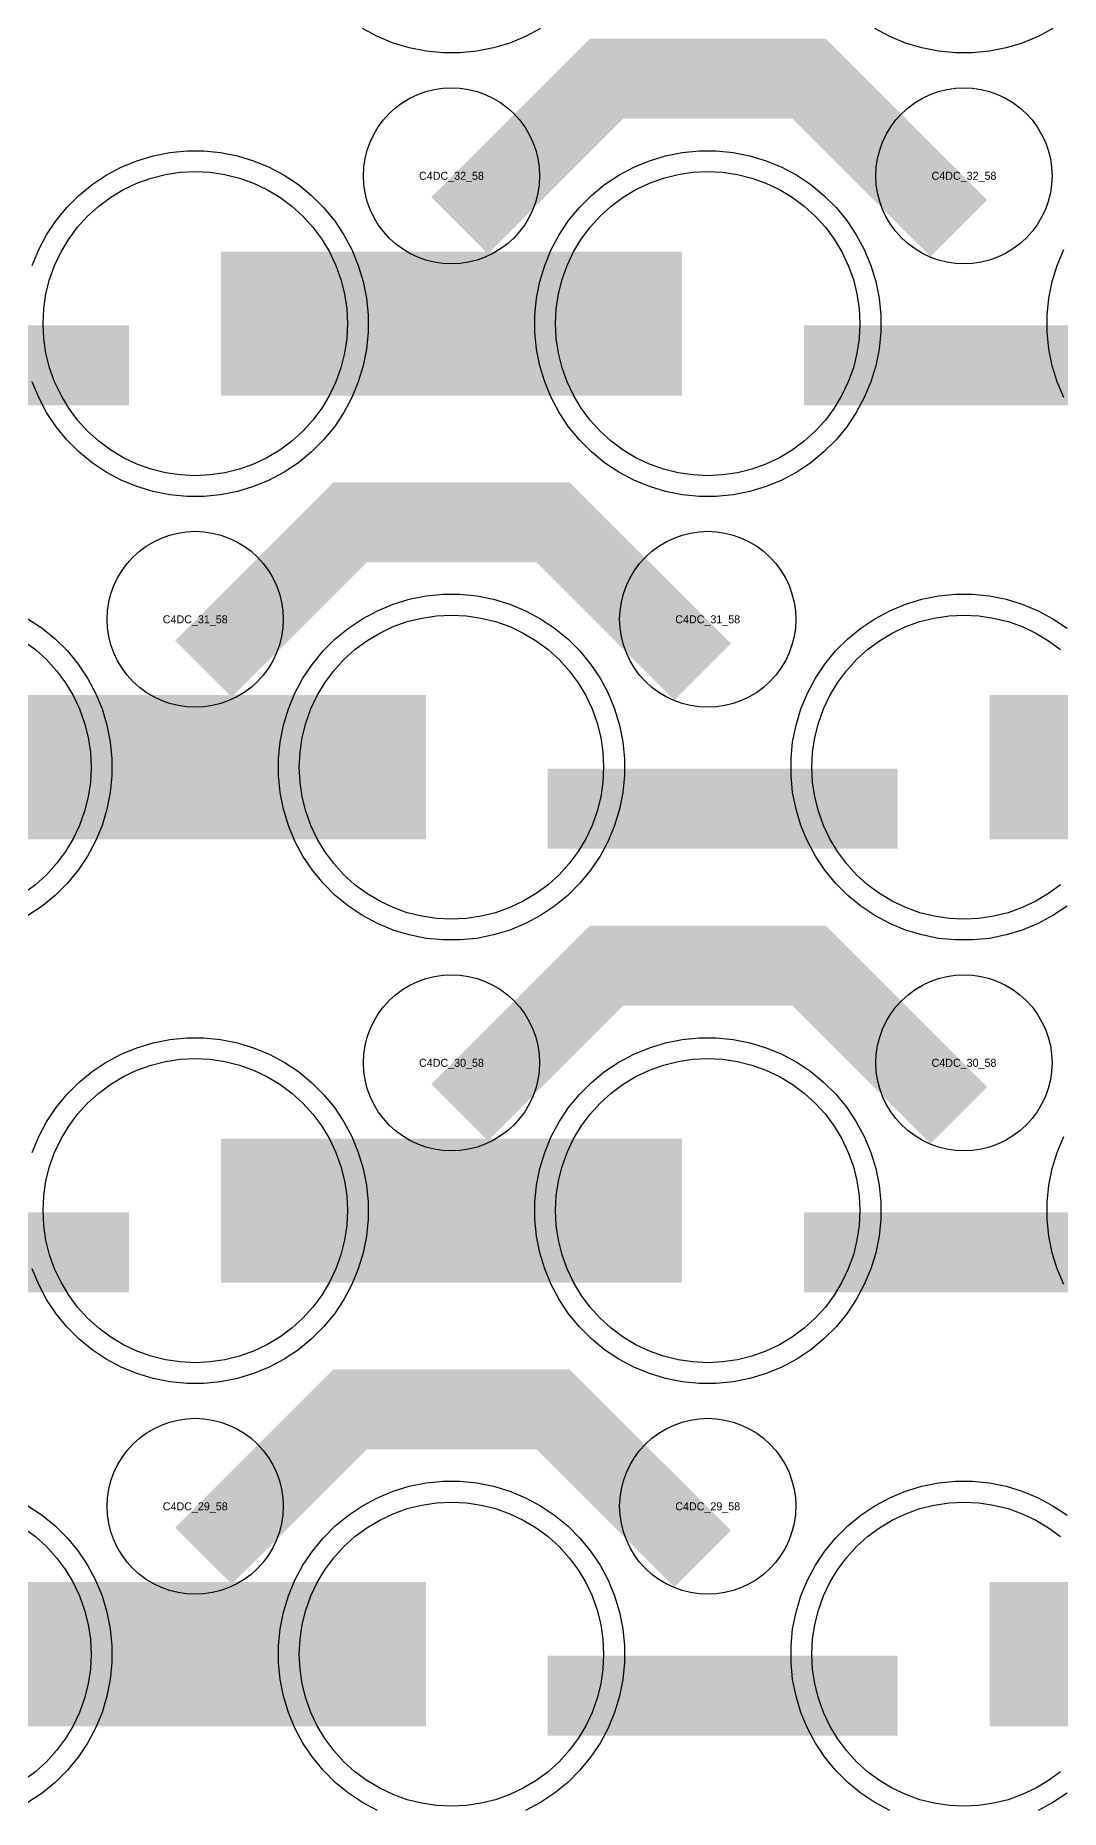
# Model space of a CAD drawing. Extents: x -11880 to 11880, y -14992 to 14992.
# Drawn here: x 6510 to 6830, y -10870 to -10315 of the extents above; entities that cross this region are included whole.
import ezdxf
from ezdxf.enums import TextEntityAlignment as Align

# ---------------------------------------------------------------- set-up
doc = ezdxf.new("R2010")
doc.units = 0
doc.header["$MEASUREMENT"] = 0
for name, color, linetype in [('GDS_775_DT_237', 138, 'CONTINUOUS'), ('RDL1_FS', 34, 'CONTINUOUS'), ('RDL_BS', 160, 'CONTINUOUS')]:
    doc.layers.add(name, color=color, linetype=linetype)

msp = doc.modelspace()

# ---------------------------------------------------------------- linework, layer by layer
at = {"layer": 'RDL1_FS'}
for points in [[(6560, -10453.024), (6555.343, -10452.795), (6550.732, -10452.111), (6546.209, -10450.979), (6541.819, -10449.407), (6537.605, -10447.415), (6533.605, -10445.017), (6529.86, -10442.239), (6526.406, -10439.109), (6523.276, -10435.655), (6520.498, -10431.91), (6518.1, -10427.91), (6516.108, -10423.696), (6514.536, -10419.306), (6513.404, -10414.783), (6512.72, -10410.172), (6512.491, -10405.515), (6512.72, -10400.858), (6513.404, -10396.247), (6514.536, -10391.724), (6516.108, -10387.334), (6518.1, -10383.12), (6520.498, -10379.12), (6523.276, -10375.375), (6526.406, -10371.921), (6529.86, -10368.791), (6533.605, -10366.013), (6537.605, -10363.615), (6541.819, -10361.623), (6546.209, -10360.051), (6550.732, -10358.919), (6555.343, -10358.235), (6560, -10358.006), (6564.657, -10358.235), (6569.268, -10358.919), (6573.791, -10360.051), (6578.181, -10361.623), (6582.395, -10363.615), (6586.395, -10366.013), (6590.14, -10368.791), (6593.594, -10371.921), (6596.724, -10375.375), (6599.502, -10379.12), (6601.9, -10383.12), (6603.892, -10387.334), (6605.464, -10391.724), (6606.596, -10396.247), (6607.28, -10400.858), (6607.509, -10405.515), (6607.28, -10410.172), (6606.596, -10414.783), (6605.464, -10419.306), (6603.892, -10423.696), (6601.9, -10427.91), (6599.502, -10431.91), (6596.724, -10435.655), (6593.594, -10439.109), (6590.14, -10442.239), (6586.395, -10445.017), (6582.395, -10447.415), (6578.181, -10449.407), (6573.791, -10450.979), (6569.268, -10452.111), (6564.657, -10452.795)], [(6720, -10453.024), (6715.343, -10452.795), (6710.732, -10452.111), (6706.209, -10450.979), (6701.819, -10449.407), (6697.605, -10447.415), (6693.605, -10445.017), (6689.86, -10442.239), (6686.406, -10439.109), (6683.276, -10435.655), (6680.498, -10431.91), (6678.1, -10427.91), (6676.108, -10423.696), (6674.536, -10419.306), (6673.404, -10414.783), (6672.72, -10410.172), (6672.491, -10405.515), (6672.72, -10400.858), (6673.404, -10396.247), (6674.536, -10391.724), (6676.108, -10387.334), (6678.1, -10383.12), (6680.498, -10379.12), (6683.276, -10375.375), (6686.406, -10371.921), (6689.86, -10368.791), (6693.605, -10366.013), (6697.605, -10363.615), (6701.819, -10361.623), (6706.209, -10360.051), (6710.732, -10358.919), (6715.343, -10358.235), (6720, -10358.006), (6724.657, -10358.235), (6729.268, -10358.919), (6733.791, -10360.051), (6738.181, -10361.623), (6742.395, -10363.615), (6746.395, -10366.013), (6750.14, -10368.791), (6753.594, -10371.921), (6756.724, -10375.375), (6759.502, -10379.12), (6761.9, -10383.12), (6763.892, -10387.334), (6765.464, -10391.724), (6766.596, -10396.247), (6767.28, -10400.858), (6767.509, -10405.515), (6767.28, -10410.172), (6766.596, -10414.783), (6765.464, -10419.306), (6763.892, -10423.696), (6761.9, -10427.91), (6759.502, -10431.91), (6756.724, -10435.655), (6753.594, -10439.109), (6750.14, -10442.239), (6746.395, -10445.017), (6742.395, -10447.415), (6738.181, -10449.407), (6733.791, -10450.979), (6729.268, -10452.111), (6724.657, -10452.795)], [(6640, -10591.589), (6635.343, -10591.36), (6630.732, -10590.676), (6626.209, -10589.544), (6621.819, -10587.972), (6617.605, -10585.98), (6613.605, -10583.582), (6609.86, -10580.804), (6606.406, -10577.674), (6603.276, -10574.22), (6600.498, -10570.475), (6598.1, -10566.475), (6596.108, -10562.261), (6594.536, -10557.871), (6593.404, -10553.348), (6592.72, -10548.737), (6592.491, -10544.08), (6592.72, -10539.423), (6593.404, -10534.812), (6594.536, -10530.289), (6596.108, -10525.899), (6598.1, -10521.685), (6600.498, -10517.685), (6603.276, -10513.94), (6606.406, -10510.486), (6609.86, -10507.356), (6613.605, -10504.578), (6617.605, -10502.18), (6621.819, -10500.188), (6626.209, -10498.616), (6630.732, -10497.484), (6635.343, -10496.8), (6640, -10496.571), (6644.657, -10496.8), (6649.268, -10497.484), (6653.791, -10498.616), (6658.181, -10500.188), (6662.395, -10502.18), (6666.395, -10504.578), (6670.14, -10507.356), (6673.594, -10510.486), (6676.724, -10513.94), (6679.502, -10517.685), (6681.9, -10521.685), (6683.892, -10525.899), (6685.464, -10530.289), (6686.596, -10534.812), (6687.28, -10539.423), (6687.509, -10544.08), (6687.28, -10548.737), (6686.596, -10553.348), (6685.464, -10557.871), (6683.892, -10562.261), (6681.9, -10566.475), (6679.502, -10570.475), (6676.724, -10574.22), (6673.594, -10577.674), (6670.14, -10580.804), (6666.395, -10583.582), (6662.395, -10585.98), (6658.181, -10587.972), (6653.791, -10589.544), (6649.268, -10590.676), (6644.657, -10591.36)], [(6640, -10868.714), (6635.343, -10868.485), (6630.732, -10867.801), (6626.209, -10866.669), (6621.819, -10865.097), (6617.605, -10863.105), (6613.605, -10860.707), (6609.86, -10857.929), (6606.406, -10854.799), (6603.276, -10851.345), (6600.498, -10847.6), (6598.1, -10843.6), (6596.108, -10839.386), (6594.536, -10834.996), (6593.404, -10830.473), (6592.72, -10825.862), (6592.491, -10821.205), (6592.72, -10816.548), (6593.404, -10811.937), (6594.536, -10807.414), (6596.108, -10803.024), (6598.1, -10798.81), (6600.498, -10794.81), (6603.276, -10791.065), (6606.406, -10787.611), (6609.86, -10784.481), (6613.605, -10781.703), (6617.605, -10779.305), (6621.819, -10777.313), (6626.209, -10775.741), (6630.732, -10774.609), (6635.343, -10773.925), (6640, -10773.696), (6644.657, -10773.925), (6649.268, -10774.609), (6653.791, -10775.741), (6658.181, -10777.313), (6662.395, -10779.305), (6666.395, -10781.703), (6670.14, -10784.481), (6673.594, -10787.611), (6676.724, -10791.065), (6679.502, -10794.81), (6681.9, -10798.81), (6683.892, -10803.024), (6685.464, -10807.414), (6686.596, -10811.937), (6687.28, -10816.548), (6687.509, -10821.205), (6687.28, -10825.862), (6686.596, -10830.473), (6685.464, -10834.996), (6683.892, -10839.386), (6681.9, -10843.6), (6679.502, -10847.6), (6676.724, -10851.345), (6673.594, -10854.799), (6670.14, -10857.929), (6666.395, -10860.707), (6662.395, -10863.105), (6658.181, -10865.097), (6653.791, -10866.669), (6649.268, -10867.801), (6644.657, -10868.485)]]:
    msp.add_lwpolyline(points, close=True, dxfattribs=at)
for points in [[(6568.002, -10405.515, 45, 45, 0), (6640.002, -10405.515, 45, 45, 0)], [(6640.002, -10405.515, 45, 45, 0), (6712.002, -10405.515, 45, 45, 0)], [(6488.002, -10544.08, 45, 45, 0), (6560.002, -10544.08, 45, 45, 0)], [(6560.002, -10544.08, 45, 45, 0), (6632.002, -10544.08, 45, 45, 0)], [(6808.002, -10544.08, 45, 45, 0), (6880.002, -10544.08, 45, 45, 0)], [(6488.002, -10821.205, 45, 45, 0), (6560.002, -10821.205, 45, 45, 0)], [(6560.002, -10821.205, 45, 45, 0), (6632.002, -10821.205, 45, 45, 0)], [(6808.002, -10821.205, 45, 45, 0), (6880.002, -10821.205, 45, 45, 0)]]:
    msp.add_lwpolyline(points, format="xyseb", dxfattribs=at)
for points in [[(6830.14, -10580.804), (6826.395, -10583.582), (6822.395, -10585.98), (6818.181, -10587.972), (6813.791, -10589.544), (6809.268, -10590.676), (6804.657, -10591.36), (6800, -10591.589), (6795.343, -10591.36), (6790.732, -10590.676), (6786.209, -10589.544), (6781.819, -10587.972), (6777.605, -10585.98), (6773.605, -10583.582), (6769.86, -10580.804), (6766.406, -10577.674), (6763.276, -10574.22), (6760.498, -10570.475), (6758.1, -10566.475), (6756.108, -10562.261), (6754.536, -10557.871), (6753.404, -10553.348), (6752.72, -10548.737), (6752.491, -10544.08), (6752.72, -10539.423), (6753.404, -10534.812), (6754.536, -10530.289), (6756.108, -10525.899), (6758.1, -10521.685), (6760.498, -10517.685), (6763.276, -10513.94), (6766.406, -10510.486), (6769.86, -10507.356), (6773.605, -10504.578), (6777.605, -10502.18), (6781.819, -10500.188), (6786.209, -10498.616), (6790.732, -10497.484), (6795.343, -10496.8), (6800, -10496.571), (6804.657, -10496.8), (6809.268, -10497.484), (6813.791, -10498.616), (6818.181, -10500.188), (6822.395, -10502.18), (6826.395, -10504.578), (6830.14, -10507.356)], [(6506.395, -10504.578), (6510.14, -10507.356), (6513.594, -10510.486), (6516.724, -10513.94), (6519.502, -10517.685), (6521.9, -10521.685), (6523.892, -10525.899), (6525.464, -10530.289), (6526.596, -10534.812), (6527.28, -10539.423), (6527.509, -10544.08), (6527.28, -10548.737), (6526.596, -10553.348), (6525.464, -10557.871), (6523.892, -10562.261), (6521.9, -10566.475), (6519.502, -10570.475), (6516.724, -10574.22), (6513.594, -10577.674), (6510.14, -10580.804), (6506.395, -10583.582)], [(6830.14, -10857.929), (6826.395, -10860.707), (6822.395, -10863.105), (6818.181, -10865.097), (6813.791, -10866.669), (6809.268, -10867.801), (6804.657, -10868.485), (6800, -10868.714), (6795.343, -10868.485), (6790.732, -10867.801), (6786.209, -10866.669), (6781.819, -10865.097), (6777.605, -10863.105), (6773.605, -10860.707), (6769.86, -10857.929), (6766.406, -10854.799), (6763.276, -10851.345), (6760.498, -10847.6), (6758.1, -10843.6), (6756.108, -10839.386), (6754.536, -10834.996), (6753.404, -10830.473), (6752.72, -10825.862), (6752.491, -10821.205), (6752.72, -10816.548), (6753.404, -10811.937), (6754.536, -10807.414), (6756.108, -10803.024), (6758.1, -10798.81), (6760.498, -10794.81), (6763.276, -10791.065), (6766.406, -10787.611), (6769.86, -10784.481), (6773.605, -10781.703), (6777.605, -10779.305), (6781.819, -10777.313), (6786.209, -10775.741), (6790.732, -10774.609), (6795.343, -10773.925), (6800, -10773.696), (6804.657, -10773.925), (6809.268, -10774.609), (6813.791, -10775.741), (6818.181, -10777.313), (6822.395, -10779.305), (6826.395, -10781.703), (6830.14, -10784.481)], [(6506.395, -10781.703), (6510.14, -10784.481), (6513.594, -10787.611), (6516.724, -10791.065), (6519.502, -10794.81), (6521.9, -10798.81), (6523.892, -10803.024), (6525.464, -10807.414), (6526.596, -10811.937), (6527.28, -10816.548), (6527.509, -10821.205), (6527.28, -10825.862), (6526.596, -10830.473), (6525.464, -10834.996), (6523.892, -10839.386), (6521.9, -10843.6), (6519.502, -10847.6), (6516.724, -10851.345), (6513.594, -10854.799), (6510.14, -10857.929), (6506.395, -10860.707)]]:
    msp.add_lwpolyline(points, dxfattribs=at)
at = {"layer": 'RDL1_FS', "color": 241, "true_color": 0xf7abae}
for points in [[(6560, -10730.149), (6555.343, -10729.92), (6550.732, -10729.236), (6546.209, -10728.104), (6541.819, -10726.532), (6537.605, -10724.54), (6533.605, -10722.142), (6529.86, -10719.364), (6526.406, -10716.234), (6523.276, -10712.78), (6520.498, -10709.035), (6518.1, -10705.035), (6516.108, -10700.821), (6514.536, -10696.431), (6513.404, -10691.908), (6512.72, -10687.297), (6512.491, -10682.64), (6512.72, -10677.983), (6513.404, -10673.372), (6514.536, -10668.849), (6516.108, -10664.459), (6518.1, -10660.245), (6520.498, -10656.245), (6523.276, -10652.5), (6526.406, -10649.046), (6529.86, -10645.916), (6533.605, -10643.138), (6537.605, -10640.74), (6541.819, -10638.748), (6546.209, -10637.176), (6550.732, -10636.044), (6555.343, -10635.36), (6560, -10635.131), (6564.657, -10635.36), (6569.268, -10636.044), (6573.791, -10637.176), (6578.181, -10638.748), (6582.395, -10640.74), (6586.395, -10643.138), (6590.14, -10645.916), (6593.594, -10649.046), (6596.724, -10652.5), (6599.502, -10656.245), (6601.9, -10660.245), (6603.892, -10664.459), (6605.464, -10668.849), (6606.596, -10673.372), (6607.28, -10677.983), (6607.509, -10682.64), (6607.28, -10687.297), (6606.596, -10691.908), (6605.464, -10696.431), (6603.892, -10700.821), (6601.9, -10705.035), (6599.502, -10709.035), (6596.724, -10712.78), (6593.594, -10716.234), (6590.14, -10719.364), (6586.395, -10722.142), (6582.395, -10724.54), (6578.181, -10726.532), (6573.791, -10728.104), (6569.268, -10729.236), (6564.657, -10729.92)], [(6720, -10730.149), (6715.343, -10729.92), (6710.732, -10729.236), (6706.209, -10728.104), (6701.819, -10726.532), (6697.605, -10724.54), (6693.605, -10722.142), (6689.86, -10719.364), (6686.406, -10716.234), (6683.276, -10712.78), (6680.498, -10709.035), (6678.1, -10705.035), (6676.108, -10700.821), (6674.536, -10696.431), (6673.404, -10691.908), (6672.72, -10687.297), (6672.491, -10682.64), (6672.72, -10677.983), (6673.404, -10673.372), (6674.536, -10668.849), (6676.108, -10664.459), (6678.1, -10660.245), (6680.498, -10656.245), (6683.276, -10652.5), (6686.406, -10649.046), (6689.86, -10645.916), (6693.605, -10643.138), (6697.605, -10640.74), (6701.819, -10638.748), (6706.209, -10637.176), (6710.732, -10636.044), (6715.343, -10635.36), (6720, -10635.131), (6724.657, -10635.36), (6729.268, -10636.044), (6733.791, -10637.176), (6738.181, -10638.748), (6742.395, -10640.74), (6746.395, -10643.138), (6750.14, -10645.916), (6753.594, -10649.046), (6756.724, -10652.5), (6759.502, -10656.245), (6761.9, -10660.245), (6763.892, -10664.459), (6765.464, -10668.849), (6766.596, -10673.372), (6767.28, -10677.983), (6767.509, -10682.64), (6767.28, -10687.297), (6766.596, -10691.908), (6765.464, -10696.431), (6763.892, -10700.821), (6761.9, -10705.035), (6759.502, -10709.035), (6756.724, -10712.78), (6753.594, -10716.234), (6750.14, -10719.364), (6746.395, -10722.142), (6742.395, -10724.54), (6738.181, -10726.532), (6733.791, -10728.104), (6729.268, -10729.236), (6724.657, -10729.92)]]:
    msp.add_lwpolyline(points, close=True, dxfattribs=at)
for points in [[(6568.002, -10682.64, 45, 45, 0), (6640.002, -10682.64, 45, 45, 0)], [(6640.002, -10682.64, 45, 45, 0), (6712.002, -10682.64, 45, 45, 0)]]:
    msp.add_lwpolyline(points, format="xyseb", dxfattribs=at)
at = {"layer": 'RDL_BS', "color": 241, "true_color": 0xf7abae}
for points in [[(6667.777, -10313.333), (6663.115, -10315.825), (6658.205, -10317.856), (6653.165, -10319.387), (6647.938, -10320.433), (6642.644, -10320.95), (6637.356, -10320.95), (6632.062, -10320.433), (6626.835, -10319.387), (6621.795, -10317.856), (6616.885, -10315.825), (6612.223, -10313.333)], [(6827.777, -10313.333), (6823.115, -10315.825), (6818.205, -10317.856), (6813.165, -10319.387), (6807.938, -10320.433), (6802.644, -10320.95), (6797.356, -10320.95), (6792.062, -10320.433), (6786.835, -10319.387), (6781.795, -10317.856), (6776.885, -10315.825), (6772.223, -10313.333)], [(6509.094, -10664.435), (6511.125, -10659.525), (6513.617, -10654.863), (6516.564, -10650.449), (6519.926, -10646.348), (6523.708, -10642.566), (6527.809, -10639.204), (6532.223, -10636.257), (6536.885, -10633.765), (6541.795, -10631.734), (6546.835, -10630.203), (6552.062, -10629.157), (6557.356, -10628.64), (6562.644, -10628.64), (6567.938, -10629.157), (6573.165, -10630.203), (6578.205, -10631.734), (6583.115, -10633.765), (6587.777, -10636.257), (6592.191, -10639.204), (6596.292, -10642.566), (6600.074, -10646.348), (6603.436, -10650.449), (6606.383, -10654.863), (6608.875, -10659.525), (6610.906, -10664.435), (6612.437, -10669.475), (6613.483, -10674.702), (6614, -10679.996), (6614, -10685.284), (6613.483, -10690.578), (6612.437, -10695.805), (6610.906, -10700.845), (6608.875, -10705.755), (6606.383, -10710.417), (6603.436, -10714.831), (6600.074, -10718.932), (6596.292, -10722.714), (6592.191, -10726.076), (6587.777, -10729.023), (6583.115, -10731.515), (6578.205, -10733.546), (6573.165, -10735.077), (6567.938, -10736.123), (6562.644, -10736.64), (6557.356, -10736.64), (6552.062, -10736.123), (6546.835, -10735.077), (6541.795, -10733.546), (6536.885, -10731.515), (6532.223, -10729.023), (6527.809, -10726.076), (6523.708, -10722.714), (6519.926, -10718.932), (6516.564, -10714.831), (6513.617, -10710.417), (6511.125, -10705.755), (6509.094, -10700.845)], [(6831.125, -10705.755), (6829.094, -10700.845), (6827.563, -10695.805), (6826.517, -10690.578), (6826, -10685.284), (6826, -10679.996), (6826.517, -10674.702), (6827.563, -10669.475), (6829.094, -10664.435), (6831.125, -10659.525)]]:
    msp.add_lwpolyline(points, dxfattribs=at)
at = {"layer": 'RDL_BS'}
for points in [[(6642.562, -10374.829, 25, 25, 0), (6688.377, -10329.014, 25, 25, 0), (6721.93, -10329.014, 25, 25, 0)], [(6798.401, -10375.728, 25, 25, 0), (6751.687, -10329.014, 25, 25, 0), (6721.929, -10329.014, 25, 25, 0)], [(6430.016, -10418.528, 25, 25, 0), (6539.281, -10418.528, 25, 25, 0)], [(6750.016, -10418.528, 25, 25, 0), (6859.281, -10418.528, 25, 25, 0)], [(6562.562, -10513.394, 25, 25, 0), (6608.377, -10467.579, 25, 25, 0), (6641.93, -10467.579, 25, 25, 0)], [(6718.401, -10514.293, 25, 25, 0), (6671.687, -10467.579, 25, 25, 0), (6641.929, -10467.579, 25, 25, 0)], [(6670.016, -10557.093, 25, 25, 0), (6779.281, -10557.093, 25, 25, 0)], [(6642.562, -10651.954, 25, 25, 0), (6688.377, -10606.139, 25, 25, 0), (6721.93, -10606.139, 25, 25, 0)], [(6798.401, -10652.853, 25, 25, 0), (6751.687, -10606.139, 25, 25, 0), (6721.929, -10606.139, 25, 25, 0)], [(6562.562, -10790.519, 25, 25, 0), (6608.377, -10744.704, 25, 25, 0), (6641.93, -10744.704, 25, 25, 0)], [(6718.401, -10791.418, 25, 25, 0), (6671.687, -10744.704, 25, 25, 0), (6641.929, -10744.704, 25, 25, 0)], [(6670.016, -10834.218, 25, 25, 0), (6779.281, -10834.218, 25, 25, 0)]]:
    msp.add_lwpolyline(points, format="xyseb", dxfattribs=at)
for points in [[(6640, -10386.821), (6637.307, -10386.689), (6634.635, -10386.293), (6632.016, -10385.636), (6629.481, -10384.729), (6627.044, -10383.577), (6624.72, -10382.184), (6622.557, -10380.581), (6620.558, -10378.769), (6618.746, -10376.77), (6617.143, -10374.607), (6615.75, -10372.283), (6614.598, -10369.846), (6613.691, -10367.311), (6613.034, -10364.692), (6612.638, -10362.02), (6612.506, -10359.327), (6612.638, -10356.634), (6613.034, -10353.962), (6613.691, -10351.343), (6614.598, -10348.808), (6615.75, -10346.371), (6617.143, -10344.047), (6618.746, -10341.884), (6620.558, -10339.885), (6622.557, -10338.073), (6624.72, -10336.47), (6627.044, -10335.077), (6629.481, -10333.925), (6632.016, -10333.018), (6634.635, -10332.361), (6637.307, -10331.965), (6640, -10331.833), (6642.693, -10331.965), (6645.365, -10332.361), (6647.984, -10333.018), (6650.519, -10333.925), (6652.956, -10335.077), (6655.28, -10336.47), (6657.443, -10338.073), (6659.442, -10339.885), (6661.254, -10341.884), (6662.857, -10344.047), (6664.25, -10346.371), (6665.402, -10348.808), (6666.309, -10351.343), (6666.966, -10353.962), (6667.362, -10356.634), (6667.494, -10359.327), (6667.362, -10362.02), (6666.966, -10364.692), (6666.309, -10367.311), (6665.402, -10369.846), (6664.25, -10372.283), (6662.857, -10374.607), (6661.254, -10376.77), (6659.442, -10378.769), (6657.443, -10380.581), (6655.28, -10382.184), (6652.956, -10383.577), (6650.519, -10384.729), (6647.984, -10385.636), (6645.365, -10386.293), (6642.693, -10386.689)], [(6800, -10386.821), (6797.307, -10386.689), (6794.635, -10386.293), (6792.016, -10385.636), (6789.481, -10384.729), (6787.044, -10383.577), (6784.72, -10382.184), (6782.557, -10380.581), (6780.558, -10378.769), (6778.746, -10376.77), (6777.143, -10374.607), (6775.75, -10372.283), (6774.598, -10369.846), (6773.691, -10367.311), (6773.034, -10364.692), (6772.638, -10362.02), (6772.506, -10359.327), (6772.638, -10356.634), (6773.034, -10353.962), (6773.691, -10351.343), (6774.598, -10348.808), (6775.75, -10346.371), (6777.143, -10344.047), (6778.746, -10341.884), (6780.558, -10339.885), (6782.557, -10338.073), (6784.72, -10336.47), (6787.044, -10335.077), (6789.481, -10333.925), (6792.016, -10333.018), (6794.635, -10332.361), (6797.307, -10331.965), (6800, -10331.833), (6802.693, -10331.965), (6805.365, -10332.361), (6807.984, -10333.018), (6810.519, -10333.925), (6812.956, -10335.077), (6815.28, -10336.47), (6817.443, -10338.073), (6819.442, -10339.885), (6821.254, -10341.884), (6822.857, -10344.047), (6824.25, -10346.371), (6825.402, -10348.808), (6826.309, -10351.343), (6826.966, -10353.962), (6827.362, -10356.634), (6827.494, -10359.327), (6827.362, -10362.02), (6826.966, -10364.692), (6826.309, -10367.311), (6825.402, -10369.846), (6824.25, -10372.283), (6822.857, -10374.607), (6821.254, -10376.77), (6819.442, -10378.769), (6817.443, -10380.581), (6815.28, -10382.184), (6812.956, -10383.577), (6810.519, -10384.729), (6807.984, -10385.636), (6805.365, -10386.293), (6802.693, -10386.689)], [(6717.356, -10459.515), (6712.062, -10458.998), (6706.835, -10457.952), (6701.795, -10456.421), (6696.885, -10454.39), (6692.223, -10451.898), (6687.809, -10448.951), (6683.708, -10445.589), (6679.926, -10441.807), (6676.564, -10437.706), (6673.617, -10433.292), (6671.125, -10428.63), (6669.094, -10423.72), (6667.563, -10418.68), (6666.517, -10413.453), (6666, -10408.159), (6666, -10402.871), (6666.517, -10397.577), (6667.563, -10392.35), (6669.094, -10387.31), (6671.125, -10382.4), (6673.617, -10377.738), (6676.564, -10373.324), (6679.926, -10369.223), (6683.708, -10365.441), (6687.809, -10362.079), (6692.223, -10359.132), (6696.885, -10356.64), (6701.795, -10354.609), (6706.835, -10353.078), (6712.062, -10352.032), (6717.356, -10351.515), (6722.644, -10351.515), (6727.938, -10352.032), (6733.165, -10353.078), (6738.205, -10354.609), (6743.115, -10356.64), (6747.777, -10359.132), (6752.191, -10362.079), (6756.292, -10365.441), (6760.074, -10369.223), (6763.436, -10373.324), (6766.383, -10377.738), (6768.875, -10382.4), (6770.906, -10387.31), (6772.437, -10392.35), (6773.483, -10397.577), (6774, -10402.871), (6774, -10408.159), (6773.483, -10413.453), (6772.437, -10418.68), (6770.906, -10423.72), (6768.875, -10428.63), (6766.383, -10433.292), (6763.436, -10437.706), (6760.074, -10441.807), (6756.292, -10445.589), (6752.191, -10448.951), (6747.777, -10451.898), (6743.115, -10454.39), (6738.205, -10456.421), (6733.165, -10457.952), (6727.938, -10458.998), (6722.644, -10459.515)], [(6560, -10525.386), (6557.307, -10525.254), (6554.635, -10524.858), (6552.016, -10524.201), (6549.481, -10523.294), (6547.044, -10522.142), (6544.72, -10520.749), (6542.557, -10519.146), (6540.558, -10517.334), (6538.746, -10515.335), (6537.143, -10513.172), (6535.75, -10510.848), (6534.598, -10508.411), (6533.691, -10505.876), (6533.034, -10503.257), (6532.638, -10500.585), (6532.506, -10497.892), (6532.638, -10495.199), (6533.034, -10492.527), (6533.691, -10489.908), (6534.598, -10487.373), (6535.75, -10484.936), (6537.143, -10482.612), (6538.746, -10480.449), (6540.558, -10478.45), (6542.557, -10476.638), (6544.72, -10475.035), (6547.044, -10473.642), (6549.481, -10472.49), (6552.016, -10471.583), (6554.635, -10470.926), (6557.307, -10470.53), (6560, -10470.398), (6562.693, -10470.53), (6565.365, -10470.926), (6567.984, -10471.583), (6570.519, -10472.49), (6572.956, -10473.642), (6575.28, -10475.035), (6577.443, -10476.638), (6579.442, -10478.45), (6581.254, -10480.449), (6582.857, -10482.612), (6584.25, -10484.936), (6585.402, -10487.373), (6586.309, -10489.908), (6586.966, -10492.527), (6587.362, -10495.199), (6587.494, -10497.892), (6587.362, -10500.585), (6586.966, -10503.257), (6586.309, -10505.876), (6585.402, -10508.411), (6584.25, -10510.848), (6582.857, -10513.172), (6581.254, -10515.335), (6579.442, -10517.334), (6577.443, -10519.146), (6575.28, -10520.749), (6572.956, -10522.142), (6570.519, -10523.294), (6567.984, -10524.201), (6565.365, -10524.858), (6562.693, -10525.254)], [(6720, -10525.386), (6717.307, -10525.254), (6714.635, -10524.858), (6712.016, -10524.201), (6709.481, -10523.294), (6707.044, -10522.142), (6704.72, -10520.749), (6702.557, -10519.146), (6700.558, -10517.334), (6698.746, -10515.335), (6697.143, -10513.172), (6695.75, -10510.848), (6694.598, -10508.411), (6693.691, -10505.876), (6693.034, -10503.257), (6692.638, -10500.585), (6692.506, -10497.892), (6692.638, -10495.199), (6693.034, -10492.527), (6693.691, -10489.908), (6694.598, -10487.373), (6695.75, -10484.936), (6697.143, -10482.612), (6698.746, -10480.449), (6700.558, -10478.45), (6702.557, -10476.638), (6704.72, -10475.035), (6707.044, -10473.642), (6709.481, -10472.49), (6712.016, -10471.583), (6714.635, -10470.926), (6717.307, -10470.53), (6720, -10470.398), (6722.693, -10470.53), (6725.365, -10470.926), (6727.984, -10471.583), (6730.519, -10472.49), (6732.956, -10473.642), (6735.28, -10475.035), (6737.443, -10476.638), (6739.442, -10478.45), (6741.254, -10480.449), (6742.857, -10482.612), (6744.25, -10484.936), (6745.402, -10487.373), (6746.309, -10489.908), (6746.966, -10492.527), (6747.362, -10495.199), (6747.494, -10497.892), (6747.362, -10500.585), (6746.966, -10503.257), (6746.309, -10505.876), (6745.402, -10508.411), (6744.25, -10510.848), (6742.857, -10513.172), (6741.254, -10515.335), (6739.442, -10517.334), (6737.443, -10519.146), (6735.28, -10520.749), (6732.956, -10522.142), (6730.519, -10523.294), (6727.984, -10524.201), (6725.365, -10524.858), (6722.693, -10525.254)], [(6637.356, -10598.08), (6632.062, -10597.563), (6626.835, -10596.517), (6621.795, -10594.986), (6616.885, -10592.955), (6612.223, -10590.463), (6607.809, -10587.516), (6603.708, -10584.154), (6599.926, -10580.372), (6596.564, -10576.271), (6593.617, -10571.857), (6591.125, -10567.195), (6589.094, -10562.285), (6587.563, -10557.245), (6586.517, -10552.018), (6586, -10546.724), (6586, -10541.436), (6586.517, -10536.142), (6587.563, -10530.915), (6589.094, -10525.875), (6591.125, -10520.965), (6593.617, -10516.303), (6596.564, -10511.889), (6599.926, -10507.788), (6603.708, -10504.006), (6607.809, -10500.644), (6612.223, -10497.697), (6616.885, -10495.205), (6621.795, -10493.174), (6626.835, -10491.643), (6632.062, -10490.597), (6637.356, -10490.08), (6642.644, -10490.08), (6647.938, -10490.597), (6653.165, -10491.643), (6658.205, -10493.174), (6663.115, -10495.205), (6667.777, -10497.697), (6672.191, -10500.644), (6676.292, -10504.006), (6680.074, -10507.788), (6683.436, -10511.889), (6686.383, -10516.303), (6688.875, -10520.965), (6690.906, -10525.875), (6692.437, -10530.915), (6693.483, -10536.142), (6694, -10541.436), (6694, -10546.724), (6693.483, -10552.018), (6692.437, -10557.245), (6690.906, -10562.285), (6688.875, -10567.195), (6686.383, -10571.857), (6683.436, -10576.271), (6680.074, -10580.372), (6676.292, -10584.154), (6672.191, -10587.516), (6667.777, -10590.463), (6663.115, -10592.955), (6658.205, -10594.986), (6653.165, -10596.517), (6647.938, -10597.563), (6642.644, -10598.08)], [(6640, -10663.946), (6637.307, -10663.814), (6634.635, -10663.418), (6632.016, -10662.761), (6629.481, -10661.854), (6627.044, -10660.702), (6624.72, -10659.309), (6622.557, -10657.706), (6620.558, -10655.894), (6618.746, -10653.895), (6617.143, -10651.732), (6615.75, -10649.408), (6614.598, -10646.971), (6613.691, -10644.436), (6613.034, -10641.817), (6612.638, -10639.145), (6612.506, -10636.452), (6612.638, -10633.759), (6613.034, -10631.087), (6613.691, -10628.468), (6614.598, -10625.933), (6615.75, -10623.496), (6617.143, -10621.172), (6618.746, -10619.009), (6620.558, -10617.01), (6622.557, -10615.198), (6624.72, -10613.595), (6627.044, -10612.202), (6629.481, -10611.05), (6632.016, -10610.143), (6634.635, -10609.486), (6637.307, -10609.09), (6640, -10608.958), (6642.693, -10609.09), (6645.365, -10609.486), (6647.984, -10610.143), (6650.519, -10611.05), (6652.956, -10612.202), (6655.28, -10613.595), (6657.443, -10615.198), (6659.442, -10617.01), (6661.254, -10619.009), (6662.857, -10621.172), (6664.25, -10623.496), (6665.402, -10625.933), (6666.309, -10628.468), (6666.966, -10631.087), (6667.362, -10633.759), (6667.494, -10636.452), (6667.362, -10639.145), (6666.966, -10641.817), (6666.309, -10644.436), (6665.402, -10646.971), (6664.25, -10649.408), (6662.857, -10651.732), (6661.254, -10653.895), (6659.442, -10655.894), (6657.443, -10657.706), (6655.28, -10659.309), (6652.956, -10660.702), (6650.519, -10661.854), (6647.984, -10662.761), (6645.365, -10663.418), (6642.693, -10663.814)], [(6800, -10663.946), (6797.307, -10663.814), (6794.635, -10663.418), (6792.016, -10662.761), (6789.481, -10661.854), (6787.044, -10660.702), (6784.72, -10659.309), (6782.557, -10657.706), (6780.558, -10655.894), (6778.746, -10653.895), (6777.143, -10651.732), (6775.75, -10649.408), (6774.598, -10646.971), (6773.691, -10644.436), (6773.034, -10641.817), (6772.638, -10639.145), (6772.506, -10636.452), (6772.638, -10633.759), (6773.034, -10631.087), (6773.691, -10628.468), (6774.598, -10625.933), (6775.75, -10623.496), (6777.143, -10621.172), (6778.746, -10619.009), (6780.558, -10617.01), (6782.557, -10615.198), (6784.72, -10613.595), (6787.044, -10612.202), (6789.481, -10611.05), (6792.016, -10610.143), (6794.635, -10609.486), (6797.307, -10609.09), (6800, -10608.958), (6802.693, -10609.09), (6805.365, -10609.486), (6807.984, -10610.143), (6810.519, -10611.05), (6812.956, -10612.202), (6815.28, -10613.595), (6817.443, -10615.198), (6819.442, -10617.01), (6821.254, -10619.009), (6822.857, -10621.172), (6824.25, -10623.496), (6825.402, -10625.933), (6826.309, -10628.468), (6826.966, -10631.087), (6827.362, -10633.759), (6827.494, -10636.452), (6827.362, -10639.145), (6826.966, -10641.817), (6826.309, -10644.436), (6825.402, -10646.971), (6824.25, -10649.408), (6822.857, -10651.732), (6821.254, -10653.895), (6819.442, -10655.894), (6817.443, -10657.706), (6815.28, -10659.309), (6812.956, -10660.702), (6810.519, -10661.854), (6807.984, -10662.761), (6805.365, -10663.418), (6802.693, -10663.814)], [(6560, -10802.511), (6557.307, -10802.379), (6554.635, -10801.983), (6552.016, -10801.326), (6549.481, -10800.419), (6547.044, -10799.267), (6544.72, -10797.874), (6542.557, -10796.271), (6540.558, -10794.459), (6538.746, -10792.46), (6537.143, -10790.297), (6535.75, -10787.973), (6534.598, -10785.536), (6533.691, -10783.001), (6533.034, -10780.382), (6532.638, -10777.71), (6532.506, -10775.017), (6532.638, -10772.324), (6533.034, -10769.652), (6533.691, -10767.033), (6534.598, -10764.498), (6535.75, -10762.061), (6537.143, -10759.737), (6538.746, -10757.574), (6540.558, -10755.575), (6542.557, -10753.763), (6544.72, -10752.16), (6547.044, -10750.767), (6549.481, -10749.615), (6552.016, -10748.708), (6554.635, -10748.051), (6557.307, -10747.655), (6560, -10747.523), (6562.693, -10747.655), (6565.365, -10748.051), (6567.984, -10748.708), (6570.519, -10749.615), (6572.956, -10750.767), (6575.28, -10752.16), (6577.443, -10753.763), (6579.442, -10755.575), (6581.254, -10757.574), (6582.857, -10759.737), (6584.25, -10762.061), (6585.402, -10764.498), (6586.309, -10767.033), (6586.966, -10769.652), (6587.362, -10772.324), (6587.494, -10775.017), (6587.362, -10777.71), (6586.966, -10780.382), (6586.309, -10783.001), (6585.402, -10785.536), (6584.25, -10787.973), (6582.857, -10790.297), (6581.254, -10792.46), (6579.442, -10794.459), (6577.443, -10796.271), (6575.28, -10797.874), (6572.956, -10799.267), (6570.519, -10800.419), (6567.984, -10801.326), (6565.365, -10801.983), (6562.693, -10802.379)], [(6720, -10802.511), (6717.307, -10802.379), (6714.635, -10801.983), (6712.016, -10801.326), (6709.481, -10800.419), (6707.044, -10799.267), (6704.72, -10797.874), (6702.557, -10796.271), (6700.558, -10794.459), (6698.746, -10792.46), (6697.143, -10790.297), (6695.75, -10787.973), (6694.598, -10785.536), (6693.691, -10783.001), (6693.034, -10780.382), (6692.638, -10777.71), (6692.506, -10775.017), (6692.638, -10772.324), (6693.034, -10769.652), (6693.691, -10767.033), (6694.598, -10764.498), (6695.75, -10762.061), (6697.143, -10759.737), (6698.746, -10757.574), (6700.558, -10755.575), (6702.557, -10753.763), (6704.72, -10752.16), (6707.044, -10750.767), (6709.481, -10749.615), (6712.016, -10748.708), (6714.635, -10748.051), (6717.307, -10747.655), (6720, -10747.523), (6722.693, -10747.655), (6725.365, -10748.051), (6727.984, -10748.708), (6730.519, -10749.615), (6732.956, -10750.767), (6735.28, -10752.16), (6737.443, -10753.763), (6739.442, -10755.575), (6741.254, -10757.574), (6742.857, -10759.737), (6744.25, -10762.061), (6745.402, -10764.498), (6746.309, -10767.033), (6746.966, -10769.652), (6747.362, -10772.324), (6747.494, -10775.017), (6747.362, -10777.71), (6746.966, -10780.382), (6746.309, -10783.001), (6745.402, -10785.536), (6744.25, -10787.973), (6742.857, -10790.297), (6741.254, -10792.46), (6739.442, -10794.459), (6737.443, -10796.271), (6735.28, -10797.874), (6732.956, -10799.267), (6730.519, -10800.419), (6727.984, -10801.326), (6725.365, -10801.983), (6722.693, -10802.379)]]:
    msp.add_lwpolyline(points, close=True, dxfattribs=at)
for points in [[(6509.094, -10387.31), (6511.125, -10382.4), (6513.617, -10377.738), (6516.564, -10373.324), (6519.926, -10369.223), (6523.708, -10365.441), (6527.809, -10362.079), (6532.223, -10359.132), (6536.885, -10356.64), (6541.795, -10354.609), (6546.835, -10353.078), (6552.062, -10352.032), (6557.356, -10351.515), (6562.644, -10351.515), (6567.938, -10352.032), (6573.165, -10353.078), (6578.205, -10354.609), (6583.115, -10356.64), (6587.777, -10359.132), (6592.191, -10362.079), (6596.292, -10365.441), (6600.074, -10369.223), (6603.436, -10373.324), (6606.383, -10377.738), (6608.875, -10382.4), (6610.906, -10387.31), (6612.437, -10392.35), (6613.483, -10397.577), (6614, -10402.871), (6614, -10408.159), (6613.483, -10413.453), (6612.437, -10418.68), (6610.906, -10423.72), (6608.875, -10428.63), (6606.383, -10433.292), (6603.436, -10437.706), (6600.074, -10441.807), (6596.292, -10445.589), (6592.191, -10448.951), (6587.777, -10451.898), (6583.115, -10454.39), (6578.205, -10456.421), (6573.165, -10457.952), (6567.938, -10458.998), (6562.644, -10459.515), (6557.356, -10459.515), (6552.062, -10458.998), (6546.835, -10457.952), (6541.795, -10456.421), (6536.885, -10454.39), (6532.223, -10451.898), (6527.809, -10448.951), (6523.708, -10445.589), (6519.926, -10441.807), (6516.564, -10437.706), (6513.617, -10433.292), (6511.125, -10428.63), (6509.094, -10423.72)], [(6831.125, -10428.63), (6829.094, -10423.72), (6827.563, -10418.68), (6826.517, -10413.453), (6826, -10408.159), (6826, -10402.871), (6826.517, -10397.577), (6827.563, -10392.35), (6829.094, -10387.31), (6831.125, -10382.4)], [(6832.191, -10587.516), (6827.777, -10590.463), (6823.115, -10592.955), (6818.205, -10594.986), (6813.165, -10596.517), (6807.938, -10597.563), (6802.644, -10598.08), (6797.356, -10598.08), (6792.062, -10597.563), (6786.835, -10596.517), (6781.795, -10594.986), (6776.885, -10592.955), (6772.223, -10590.463), (6767.809, -10587.516), (6763.708, -10584.154), (6759.926, -10580.372), (6756.564, -10576.271), (6753.617, -10571.857), (6751.125, -10567.195), (6749.094, -10562.285), (6747.563, -10557.245), (6746.517, -10552.018), (6746, -10546.724), (6746, -10541.436), (6746.517, -10536.142), (6747.563, -10530.915), (6749.094, -10525.875), (6751.125, -10520.965), (6753.617, -10516.303), (6756.564, -10511.889), (6759.926, -10507.788), (6763.708, -10504.006), (6767.809, -10500.644), (6772.223, -10497.697), (6776.885, -10495.205), (6781.795, -10493.174), (6786.835, -10491.643), (6792.062, -10490.597), (6797.356, -10490.08), (6802.644, -10490.08), (6807.938, -10490.597), (6813.165, -10491.643), (6818.205, -10493.174), (6823.115, -10495.205), (6827.777, -10497.697), (6832.191, -10500.644)], [(6507.777, -10497.697), (6512.191, -10500.644), (6516.292, -10504.006), (6520.074, -10507.788), (6523.436, -10511.889), (6526.383, -10516.303), (6528.875, -10520.965), (6530.906, -10525.875), (6532.437, -10530.915), (6533.483, -10536.142), (6534, -10541.436), (6534, -10546.724), (6533.483, -10552.018), (6532.437, -10557.245), (6530.906, -10562.285), (6528.875, -10567.195), (6526.383, -10571.857), (6523.436, -10576.271), (6520.074, -10580.372), (6516.292, -10584.154), (6512.191, -10587.516), (6507.777, -10590.463)], [(6616.885, -10870.08), (6612.223, -10867.588), (6607.809, -10864.641), (6603.708, -10861.279), (6599.926, -10857.497), (6596.564, -10853.396), (6593.617, -10848.982), (6591.125, -10844.32), (6589.094, -10839.41), (6587.563, -10834.37), (6586.517, -10829.143), (6586, -10823.849), (6586, -10818.561), (6586.517, -10813.267), (6587.563, -10808.04), (6589.094, -10803), (6591.125, -10798.09), (6593.617, -10793.428), (6596.564, -10789.014), (6599.926, -10784.913), (6603.708, -10781.131), (6607.809, -10777.769), (6612.223, -10774.822), (6616.885, -10772.33), (6621.795, -10770.299), (6626.835, -10768.768), (6632.062, -10767.722), (6637.356, -10767.205), (6642.644, -10767.205), (6647.938, -10767.722), (6653.165, -10768.768), (6658.205, -10770.299), (6663.115, -10772.33), (6667.777, -10774.822), (6672.191, -10777.769), (6676.292, -10781.131), (6680.074, -10784.913), (6683.436, -10789.014), (6686.383, -10793.428), (6688.875, -10798.09), (6690.906, -10803), (6692.437, -10808.04), (6693.483, -10813.267), (6694, -10818.561), (6694, -10823.849), (6693.483, -10829.143), (6692.437, -10834.37), (6690.906, -10839.41), (6688.875, -10844.32), (6686.383, -10848.982), (6683.436, -10853.396), (6680.074, -10857.497), (6676.292, -10861.279), (6672.191, -10864.641), (6667.777, -10867.588), (6663.115, -10870.08)], [(6776.885, -10870.08), (6772.223, -10867.588), (6767.809, -10864.641), (6763.708, -10861.279), (6759.926, -10857.497), (6756.564, -10853.396), (6753.617, -10848.982), (6751.125, -10844.32), (6749.094, -10839.41), (6747.563, -10834.37), (6746.517, -10829.143), (6746, -10823.849), (6746, -10818.561), (6746.517, -10813.267), (6747.563, -10808.04), (6749.094, -10803), (6751.125, -10798.09), (6753.617, -10793.428), (6756.564, -10789.014), (6759.926, -10784.913), (6763.708, -10781.131), (6767.809, -10777.769), (6772.223, -10774.822), (6776.885, -10772.33), (6781.795, -10770.299), (6786.835, -10768.768), (6792.062, -10767.722), (6797.356, -10767.205), (6802.644, -10767.205), (6807.938, -10767.722), (6813.165, -10768.768), (6818.205, -10770.299), (6823.115, -10772.33), (6827.777, -10774.822), (6832.191, -10777.769)], [(6507.777, -10774.822), (6512.191, -10777.769), (6516.292, -10781.131), (6520.074, -10784.913), (6523.436, -10789.014), (6526.383, -10793.428), (6528.875, -10798.09), (6530.906, -10803), (6532.437, -10808.04), (6533.483, -10813.267), (6534, -10818.561), (6534, -10823.849), (6533.483, -10829.143), (6532.437, -10834.37), (6530.906, -10839.41), (6528.875, -10844.32), (6526.383, -10848.982), (6523.436, -10853.396), (6520.074, -10857.497), (6516.292, -10861.279), (6512.191, -10864.641), (6507.777, -10867.588)], [(6832.191, -10864.641), (6827.777, -10867.588), (6823.115, -10870.08)]]:
    msp.add_lwpolyline(points, dxfattribs=at)
at = {"layer": 'RDL_BS', "color": 241, "true_color": 0xf7abae}
msp.add_lwpolyline([(6717.356, -10736.64), (6712.062, -10736.123), (6706.835, -10735.077), (6701.795, -10733.546), (6696.885, -10731.515), (6692.223, -10729.023), (6687.809, -10726.076), (6683.708, -10722.714), (6679.926, -10718.932), (6676.564, -10714.831), (6673.617, -10710.417), (6671.125, -10705.755), (6669.094, -10700.845), (6667.563, -10695.805), (6666.517, -10690.578), (6666, -10685.284), (6666, -10679.996), (6666.517, -10674.702), (6667.563, -10669.475), (6669.094, -10664.435), (6671.125, -10659.525), (6673.617, -10654.863), (6676.564, -10650.449), (6679.926, -10646.348), (6683.708, -10642.566), (6687.809, -10639.204), (6692.223, -10636.257), (6696.885, -10633.765), (6701.795, -10631.734), (6706.835, -10630.203), (6712.062, -10629.157), (6717.356, -10628.64), (6722.644, -10628.64), (6727.938, -10629.157), (6733.165, -10630.203), (6738.205, -10631.734), (6743.115, -10633.765), (6747.777, -10636.257), (6752.191, -10639.204), (6756.292, -10642.566), (6760.074, -10646.348), (6763.436, -10650.449), (6766.383, -10654.863), (6768.875, -10659.525), (6770.906, -10664.435), (6772.437, -10669.475), (6773.483, -10674.702), (6774, -10679.996), (6774, -10685.284), (6773.483, -10690.578), (6772.437, -10695.805), (6770.906, -10700.845), (6768.875, -10705.755), (6766.383, -10710.417), (6763.436, -10714.831), (6760.074, -10718.932), (6756.292, -10722.714), (6752.191, -10726.076), (6747.777, -10729.023), (6743.115, -10731.515), (6738.205, -10733.546), (6733.165, -10735.077), (6727.938, -10736.123), (6722.644, -10736.64)], close=True, dxfattribs=at)
for points in [[(6430.016, -10695.653, 25, 25, 0), (6539.281, -10695.653, 25, 25, 0)], [(6750.016, -10695.653, 25, 25, 0), (6859.281, -10695.653, 25, 25, 0)]]:
    msp.add_lwpolyline(points, format="xyseb", dxfattribs=at)

# ---------------------------------------------------------------- texts
at = {"layer": 'GDS_775_DT_237'}
for s, p in [('C4DC_32_58', (6640, -10359.327)), ('C4DC_32_58', (6640, -10359.327)), ('C4DC_32_58', (6800, -10359.327)), ('C4DC_32_58', (6800, -10359.327)), ('C4DC_31_58', (6560, -10497.892)), ('C4DC_31_58', (6560, -10497.892)), ('C4DC_31_58', (6720, -10497.892)), ('C4DC_31_58', (6720, -10497.892)), ('C4DC_30_58', (6640, -10636.452)), ('C4DC_30_58', (6640, -10636.452)), ('C4DC_30_58', (6800, -10636.452)), ('C4DC_30_58', (6800, -10636.452)), ('C4DC_29_58', (6560, -10775.017)), ('C4DC_29_58', (6560, -10775.017)), ('C4DC_29_58', (6720, -10775.017)), ('C4DC_29_58', (6720, -10775.017))]:
    msp.add_text(s, height=2.5, dxfattribs=at).set_placement(p, align=Align.MIDDLE_CENTER)

doc.saveas('drawing.dxf')
